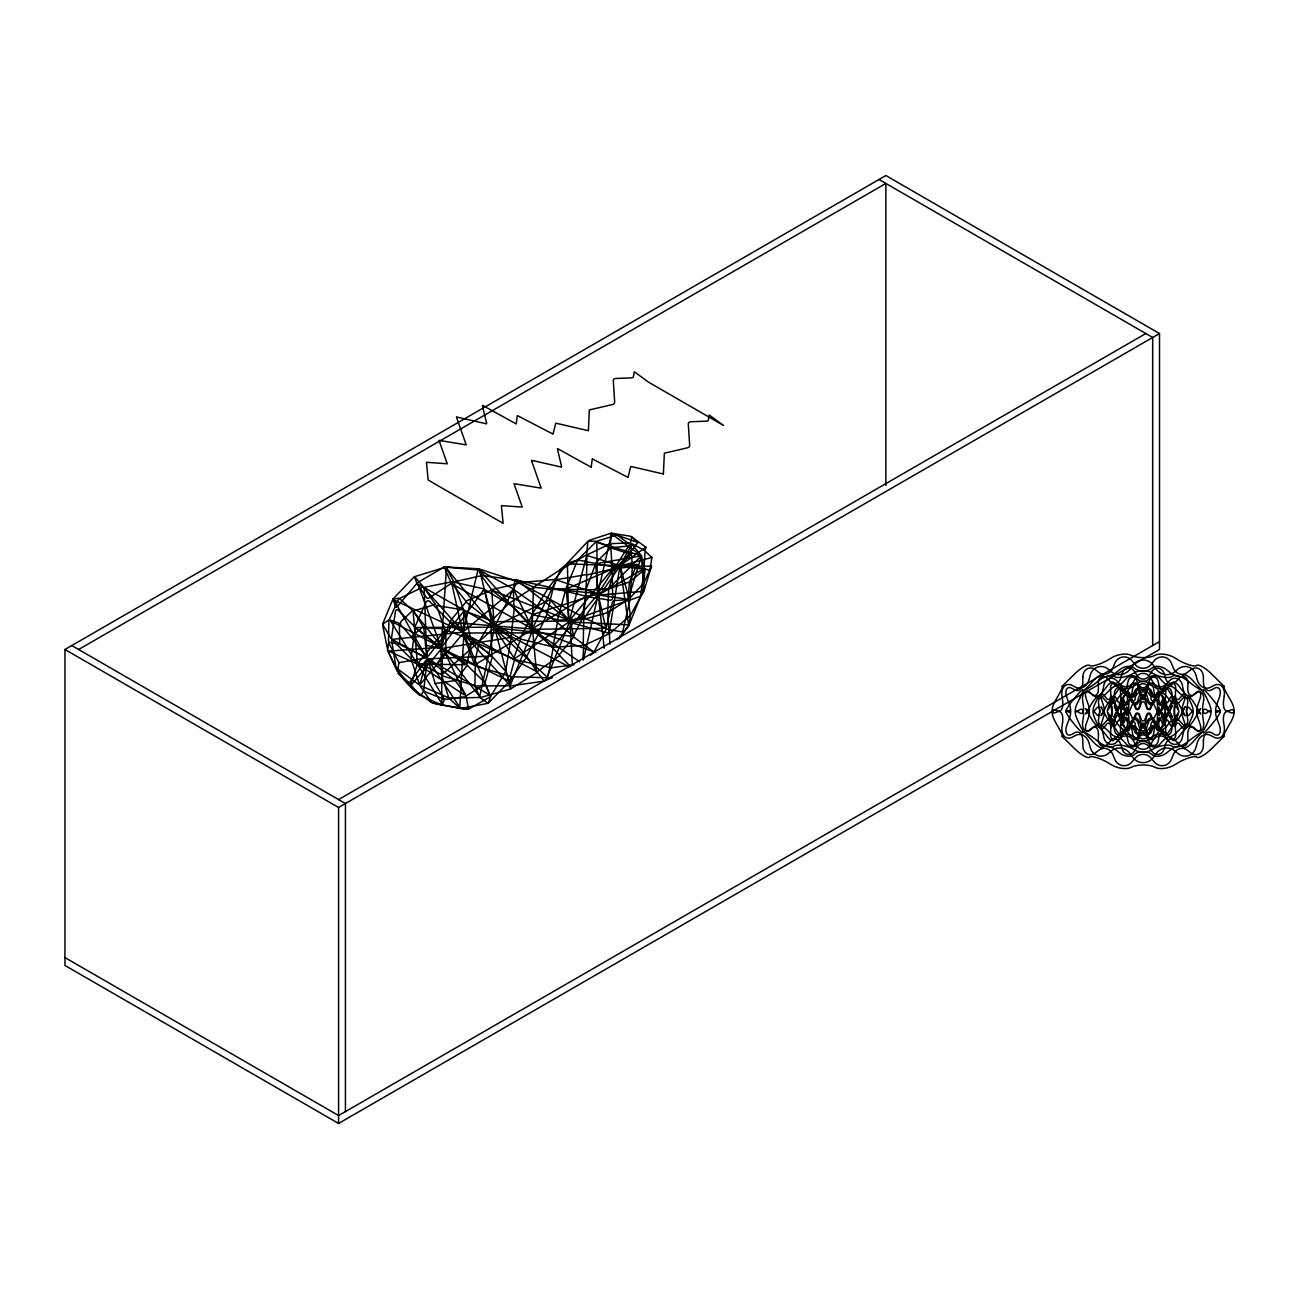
<?xml version="1.0" encoding="UTF-8"?>
<svg xmlns="http://www.w3.org/2000/svg" width="1299" height="1299" viewBox="0 0 1299 1299"><rect width="100%" height="100%" fill="white"/><g stroke="black" fill="none" stroke-linecap="round" stroke-linejoin="round"><path stroke-width="1.5" d="M532.2 614.914L532.168 628.391L530.804 628.911L450.282 622.237L462.493 632.045M586.596 574.32L586.921 554.933L608.435 544.59A2.614 1.283 -29.9 0 0 610.627 542.332L611.244 533.467M391.567 639.822L395.903 666.939M513.949 606.698L513.349 589.795L463.402 631.639L463.938 611.163M1121.735 697.644L1120.907 703.262L1125.567 694.072A2.16 0.974 -51 0 1 1127.256 692.091A2.16 0.974 -51 0 1 1128.506 692.383L1128.993 697.125A2.16 1.153 -34.8 0 0 1130.601 697.628A2.16 1.153 -34.8 0 0 1132.663 695.891L1135.212 690.142A2.16 1.429 -19.7 0 1 1139.239 689.525L1140.993 694.608A2.16 1.38 0 0 0 1145.231 694.608L1146.985 689.525A2.16 1.429 19.7 0 1 1151.011 690.142L1153.577 695.891A2.16 1.153 34.8 0 0 1155.623 697.628A2.16 1.153 34.8 0 0 1157.23 697.125L1157.718 692.383A2.16 0.974 51 0 1 1158.968 692.091A2.16 0.974 51 0 1 1160.673 694.072L1165.333 703.262L1164.489 697.644M1164.489 725.086L1165.333 719.386L1160.673 728.577A2.16 0.974 -51 0 1 1158.968 730.558A2.16 0.974 -51 0 1 1157.718 730.265L1157.23 725.524A2.16 1.153 -34.8 0 0 1155.623 725.021A2.16 1.153 -34.8 0 0 1153.577 726.758L1151.011 732.506A2.16 1.429 -19.7 0 1 1146.985 733.123L1145.231 728.041A2.16 1.38 0 0 0 1140.993 728.041L1139.239 733.123A2.16 1.429 19.7 0 1 1135.212 732.506L1132.663 726.758A2.16 1.153 34.8 0 0 1130.601 725.021A2.16 1.153 34.8 0 0 1128.993 725.524L1128.506 730.265A2.16 0.974 51 0 1 1127.256 730.558A2.16 0.974 51 0 1 1125.567 728.577L1120.858 719.402L1121.735 725.053M389.245 619.672L398.874 598.466M588.415 430.521L589.324 409.948L612.511 404.525A2.614 2.192 -18 0 0 614.671 402.008L613.307 380.672A2.614 2.192 7.5 0 1 615.677 378.447L631.005 377.895A2.614 0.909 0.2 0 0 633.311 377.035L634.334 371.741L648.542 382.166L723.527 425.455L709.222 415.014L708.296 420.324A2.614 0.909 0.2 0 1 705.99 421.185L690.662 421.753A2.614 2.192 7.5 0 0 688.291 423.977L689.655 445.297A2.614 2.192 -18 0 1 687.512 447.814L664.357 453.189L663.399 473.81M414.949 626.751L425.975 602.298A2.614 2.176 -62.7 0 1 429.596 601.356L449.698 621.62L466.032 601.924L490.502 621.572L507.503 604.847A2.614 2.257 -18.2 0 1 510.637 604.295L532.2 614.167L546.928 590.217A2.614 2.013 -54 0 1 549.217 588.788L565.828 588.772L576.853 561.98A2.614 2.322 -57.7 0 1 579.663 560.324L595.218 563.409L609.686 548.892A2.614 2.484 10.9 0 1 612.3 548.34L630.973 554.316L616.846 566.461A2.614 2.484 10.6 0 1 614.573 567.046L595.689 563.717L641.316 555.875L609.475 587.879L597.621 594.78L552.854 646.837L520.558 639.092L513.608 658.966L478.811 643.979L474.135 665.25L441.157 649.273L441.644 674.701L441.579 648.915M582.813 659.324L583.819 645.522L609.069 633.798L607.818 614.248A2.614 1.77 -44 0 1 609.475 611.504L628.034 599.716L629.382 583.397A2.614 1.802 -54.4 0 1 630.681 581.026L645.035 569.222L622.465 566.526A3.134 2.695 -84.3 0 0 619.461 569.189L609.166 633.246L569.368 622.205L547.204 677.136L495.487 629.106L493.945 630.356L479.704 696.573L442.699 649.484L441.757 650.669L441.806 703.652L417.482 664.292M435.392 604.441L413.504 610.936L423.068 626.638M510.117 685.499L510.669 676.941M484.462 589.778L491.168 620.613L464.49 611.017L470.79 639.417L445.784 630.031L445.817 649.711L425.536 645.116L423.799 627.433L444.68 628.862L436.415 605.464L463.613 609.962L453.952 582.407M1185.11 706.9L1182.658 710.488A4.352 0.844 -73.9 0 1 1181.814 710.147A4.352 0.844 -73.9 0 1 1182.658 705.958L1184.753 699.398A4.352 1.9 -76.3 0 0 1184.883 694.786A4.352 1.9 -76.3 0 0 1182.626 694.819L1179.33 698.781A4.352 2.517 -90 0 1 1176.634 698.959A4.352 2.517 -90 0 1 1175.384 694.835L1175.709 687.918A4.352 3.345 88.1 0 0 1173.695 683.599A4.352 3.345 88.1 0 0 1169.912 684.557L1166.291 689.59A4.352 3.735 67.1 0 1 1159.471 687.317L1157.945 680.579A4.352 4.173 56.3 0 0 1150.021 679.345L1147.049 685.401A4.352 4.189 0 0 1 1139.174 685.401L1136.203 679.345A4.352 4.173 -56.3 0 0 1128.279 680.579L1126.753 687.317A4.352 3.735 -67.1 0 1 1119.933 689.59L1116.312 684.557A4.352 3.345 -88.1 0 0 1112.545 683.599A4.352 3.345 -88.1 0 0 1110.515 687.918L1110.84 694.835A4.352 2.517 90 0 1 1109.59 698.959A4.352 2.517 90 0 1 1106.91 698.781L1103.598 694.819A4.352 1.9 76.3 0 0 1101.357 694.786A4.352 1.9 76.3 0 0 1101.487 699.398L1103.582 705.958A4.352 0.844 73.9 0 1 1104.41 710.147A4.352 0.844 73.9 0 1 1103.582 710.488L1101.032 706.9L1106.91 717.665A4.352 0.844 56.3 0 0 1109.59 721.318A4.352 0.844 56.3 0 0 1110.84 721.611L1110.515 718.867A4.352 1.202 41.7 0 1 1112.545 718.899A4.352 1.202 41.7 0 1 1116.312 722.212L1119.933 726.855A4.352 2.062 32.4 0 0 1123.765 729.486A4.352 2.062 32.4 0 0 1126.753 729.129L1128.279 726.19A4.352 2.03 15.3 0 1 1131.916 725.362A4.352 2.03 15.3 0 1 1136.203 727.424L1139.174 731.045A4.352 2.517 0 0 0 1143.12 732.49A4.352 2.517 0 0 0 1147.049 731.045L1150.021 727.424A4.352 2.03 -15.3 0 1 1154.308 725.362A4.352 2.03 -15.3 0 1 1157.945 726.19L1159.471 729.129A4.352 2.062 -32.4 0 0 1162.475 729.486A4.352 2.062 -32.4 0 0 1166.291 726.855L1169.912 722.212A4.352 1.202 -41.7 0 1 1173.695 718.899A4.352 1.202 -41.7 0 1 1175.709 718.867L1175.384 721.611A4.352 0.844 -56.3 0 0 1176.634 721.318A4.352 0.844 -56.3 0 0 1179.33 717.665L1185.175 706.835M399.589 598.466L423.198 586.872M645.035 569.222L643.768 582.098A2.614 1.413 -56.7 0 1 642.615 584.436L628.31 599.7L630.129 613.972A2.614 1.331 -50.4 0 1 628.765 616.765L609.393 633.847L609.945 644.158M441.628 704.967L420.86 695.55L423.604 691.165L427.046 660.866L428.475 660.46L459.814 707.208L463.857 634.204L509.549 684.979L510.767 684.167L532.574 630.307L534.863 630.194L595.689 652.504M516.255 423.734L517.229 415.777M513.657 588.82L514.648 580.88M591.24 467.023L592.214 459.067M644.028 568.556L644.97 552.887A2.614 0.828 78.2 0 1 645.782 551.799L651.871 557.466L649.955 570.245L644.369 568.897M628.895 625.339L630.583 615.077L643.395 592.019L643.833 583.105L651.513 566.169L623.309 566.153A3.134 2.712 19.3 0 0 620.516 569.076L628.57 624.851L570.147 621.929L572.339 664.926M1122.498 718.493L1124.447 712.225L1122.921 724.826A3.442 2.971 67.9 0 0 1128.425 726.774L1131.478 720.88A3.442 3.134 37.2 0 1 1137.664 721.822L1139.824 728.544A3.442 3.329 0 0 0 1146.4 728.544L1148.576 721.822A3.442 3.134 -37.2 0 1 1154.746 720.88L1157.815 726.774A3.442 2.971 -67.9 0 0 1163.514 724.874L1164.196 717.73A3.442 2.436 -74.8 0 1 1166.064 714.482A3.442 2.436 -74.8 0 1 1168.71 715.116L1171.86 720.052A3.442 1.997 89.5 0 0 1174.215 720.507A3.442 1.997 89.5 0 0 1175.14 716.772L1174.166 709.66A3.442 1.218 86 0 1 1174.458 706.088A3.442 1.218 86 0 1 1175.822 706.088L1178.859 710.78L1174.377 696.199L1175.075 700.34L1168.71 690.776A3.442 1.413 48.5 0 0 1166.064 687.983A3.442 1.413 48.5 0 0 1164.196 688.161L1163.514 691.685A3.442 1.608 32.1 0 1 1161.079 692.188A3.442 1.608 32.1 0 1 1157.815 689.785L1154.746 685.011A3.442 2.111 18.5 0 0 1151.515 683.144A3.442 2.111 18.5 0 0 1148.576 684.053L1146.4 688.032A3.442 1.965 0 0 1 1143.12 689.412A3.442 1.965 0 0 1 1139.824 688.032L1137.664 684.053A3.442 2.111 -18.5 0 0 1134.709 683.144A3.442 2.111 -18.5 0 0 1131.478 685.011L1128.425 689.785A3.442 1.608 -32.1 0 1 1125.161 692.188A3.442 1.608 -32.1 0 1 1122.726 691.685L1122.027 688.161A3.442 1.413 -48.5 0 0 1120.16 687.983A3.442 1.413 -48.5 0 0 1117.513 690.776L1111.148 700.34L1111.912 696.085L1107.365 710.78L1110.401 706.088A3.442 1.218 -86 0 1 1111.765 706.088A3.442 1.218 -86 0 1 1112.058 709.66L1111.083 716.772A3.442 1.997 -89.5 0 0 1112.009 720.507A3.442 1.997 -89.5 0 0 1114.363 720.052L1117.513 715.116A3.442 2.436 74.8 0 1 1120.16 714.482A3.442 2.436 74.8 0 1 1122.027 717.73L1122.726 724.874L1125.957 718.168A1.737 0.893 82.1 0 1 1127.045 717.86A1.737 0.893 82.1 0 1 1127.662 719.857L1127.207 728.041A1.737 1.234 74.8 0 0 1129.627 729.437L1135.212 714.872A2.16 1.916 33.4 0 1 1139.239 715.505L1140.993 722.991A2.16 2.03 0 0 0 1145.231 722.991L1146.985 715.505A2.16 1.916 -33.4 0 1 1151.011 714.872L1153.577 721.692A2.16 1.802 -60.8 0 0 1157.23 720.474L1157.701 712.485L1153.999 704.643A1.737 1.007 36.8 0 0 1151.06 703.668L1150.151 708.913A1.737 1.072 18.5 0 1 1146.838 708.41L1144.809 702.71A1.737 1.185 0 0 0 1141.415 702.71L1139.385 708.41A1.737 1.072 -18.5 0 1 1136.073 708.913L1135.164 703.668A1.737 1.007 -36.8 0 0 1132.241 704.643C1122.515 729.21 1131.64 688.746 1122.563 718.444M423.896 587.392L453.383 581.497M382.62 624.949L387.784 650.523L388.515 642.518L398.955 662.685L397.397 671.583L388.109 651.416L395.675 666.988M441.92 646.837L444.956 630.34M440.605 647.259L388.986 651.14M583.365 660.152L598.027 595.121L640.001 591.646A3.913 3.248 -3.4 0 0 643.638 588.171L641.527 555.988L644.044 568.394M547.204 612.771L550.565 599.716L582.277 616.587L585.979 596.55L609.832 600.122A2.614 2.354 27.2 0 0 612.641 597.93L612.235 571.089A2.614 2.371 22.1 0 1 614.313 568.832L630.194 566.835A2.614 2.225 14.5 0 0 632.223 564.627L630.827 545.499A2.614 1.608 59.3 0 1 632.824 544.151L645.067 550.76L645.944 547.252L631.655 536.828L630.729 542.121A2.614 0.909 0.2 0 1 628.407 542.998L613.079 543.55A2.614 2.192 7.5 0 0 610.709 545.775L612.089 567.111A2.614 2.192 -18 0 1 609.929 569.611L586.823 574.954L585.411 596.095L553.423 588.301M426.884 659.421L419.886 684.459M382.685 623.861L392.834 599.407M553.082 433.752L555.68 423.458M550.484 598.855L553.098 588.544M628.067 477.042L630.664 466.747M547.334 677.558L549.704 668.206M441.628 674.733L411.491 659.194M641.462 556.021L628.099 599.31L598.287 595.007L644.028 568.702L634.058 566.867A2.614 1.77 80.5 0 0 632.256 568.946L629.901 599.537L614.346 600.576A2.614 2.241 71 0 0 612.365 602.411L605.886 628.489L598.287 595.153L604.214 648.217M588.366 430.7L556.004 423.214M663.351 473.989L631.054 466.487M410.419 685.791L417.336 664.195M651.513 566.169L643.914 591.029L640.521 596.485L629.025 625.16M553.342 587.749L556.151 579.809M1168.093 710.488L1164.618 697.595M491.314 656.06L428.085 658.804M488.148 703.181L490.567 696.719M556.378 579.175L560.502 569.839L586.628 554.803L587.798 542.316A2.614 1.25 -30.2 0 1 590.201 540.011L611.163 533.142M505.749 670.804L511.059 638.15M391.47 638.329L395.464 611.472A2.614 1.559 -84 0 1 397.884 609.913L414.641 626.638M491.607 621.734L568.215 621.019L569.043 620.029L566.218 589.032L618.633 566.283L630.973 554.316M442.261 704.87L444.128 700.323A2.614 0.828 25.3 0 0 441.628 698.277L423.604 691.165M569.839 621.36L583.771 618.811L618.324 568.264A3.134 1.494 -47.4 0 1 621.409 565.974L636.9 564.529L629.983 580.832A2.614 2.403 -58.6 0 1 628.31 582.39L610.676 588.106A2.614 2.208 -43.9 0 0 608.646 590.688L607.77 610.757A2.614 2.338 -28.4 0 1 605.789 613.177L583.706 619.379L583.235 645.457L553.309 647.259L549.558 667.475L514.583 659.486L510.085 676.227L475.223 665.916L474.931 685.271M392.347 639.335L462.476 632.175M1189.121 723.575L1191.686 717.795A5.375 1.348 -68.5 0 0 1193.115 712.518A5.375 1.348 -68.5 0 0 1191.686 712.079L1189.121 714.986A5.375 2.078 -82.2 0 1 1187.026 714.661A5.375 2.078 -82.2 0 1 1186.685 709.709L1187.659 703.392A5.375 3.329 -83.1 0 0 1186.409 698.083A5.375 3.329 -83.1 0 0 1182.691 698.44L1179.248 702.272A5.375 3.946 79.8 0 1 1175.254 702.889A5.375 3.946 79.8 0 1 1172.559 698.407L1171.698 692.091A5.375 4.774 77.9 0 0 1163.108 689.217L1159.682 694.121A5.375 5.017 43.1 0 1 1150.557 692.708L1148.072 686.895A5.375 5.31 0 0 0 1138.151 686.895L1135.683 692.708A5.375 5.017 -43.1 0 1 1126.542 694.121L1123.132 689.217A5.375 4.774 -77.9 0 0 1114.542 692.091L1113.665 698.407A5.375 3.946 -79.8 0 1 1110.97 702.889A5.375 3.946 -79.8 0 1 1106.992 702.272L1103.533 698.44A5.375 3.329 83.1 0 0 1099.815 698.083A5.375 3.329 83.1 0 0 1098.564 703.392L1099.555 709.709A5.375 2.078 82.2 0 1 1099.214 714.661A5.375 2.078 82.2 0 1 1097.103 714.986L1094.537 712.079A5.375 1.348 68.5 0 0 1093.109 712.518A5.375 1.348 68.5 0 0 1094.537 717.795C1101.763 733.626 1095.918 721.643 1106.992 736.273A5.375 1.932 45.7 0 0 1110.97 740.008A5.375 1.932 45.7 0 0 1113.665 740.138L1114.542 737.783A5.375 2.078 29.2 0 1 1118.114 737.507A5.375 2.078 29.2 0 1 1123.132 740.657L1126.542 744.424A5.375 3.004 17.1 0 0 1131.348 746.795A5.375 3.004 17.1 0 0 1135.683 745.837L1138.151 742.979A5.375 2.614 0 0 1 1143.12 741.372A5.375 2.614 0 0 1 1148.072 742.979L1150.557 745.837A5.375 3.004 -17.1 0 0 1154.876 746.795A5.375 3.004 -17.1 0 0 1159.682 744.424L1163.108 740.657A5.375 2.078 -29.2 0 1 1168.11 737.507A5.375 2.078 -29.2 0 1 1171.698 737.783L1172.559 740.138A5.375 1.932 -45.7 0 0 1175.254 740.008A5.375 1.932 -45.7 0 0 1179.248 736.273C1187.789 724.03 1185.857 730.785 1188.958 723.933M1172.348 705.438L1169.944 710.634L1172.234 699.82A2.695 1.055 -81.7 0 0 1172.218 696.702A2.695 1.055 -81.7 0 0 1170.886 696.913L1167.882 702.142A2.695 1.461 85.7 0 1 1166.193 702.45A2.695 1.461 85.7 0 1 1165.333 699.593L1165.788 691.815A2.695 1.981 80.5 0 0 1162.102 689.688L1158.887 695.874A2.695 2.241 61.1 0 1 1154.47 694.397L1153.252 686.733A2.695 2.517 44.1 0 0 1148.219 685.953L1145.669 693.033A2.695 2.533 0 0 1 1140.571 693.033L1138.005 685.953A2.695 2.517 -44.1 0 0 1132.972 686.733L1131.754 694.397A2.695 2.241 -61.1 0 1 1127.337 695.874L1124.138 689.688A2.695 1.981 -80.5 0 0 1120.452 691.815L1120.891 699.593A2.695 1.461 -85.7 0 1 1120.03 702.45A2.695 1.461 -85.7 0 1 1118.342 702.142L1115.338 696.913A2.695 1.055 81.7 0 0 1114.006 696.702A2.695 1.055 81.7 0 0 1113.99 699.82L1116.393 710.602L1114.25 706.234M1115.11 714.547L1120.728 704.399L1120.452 708.913A2.695 0.942 -45.4 0 0 1121.816 709.14A2.695 0.942 -45.4 0 0 1124.138 706.786L1127.337 701.119A2.695 1.429 -34.7 0 1 1129.789 699.187A2.695 1.429 -34.7 0 1 1131.754 699.641L1132.972 703.847A2.695 1.478 -17 0 0 1135.31 704.643A2.695 1.478 -17 0 0 1138.005 703.068L1140.571 698.277A2.695 1.705 0 0 1 1143.12 697.125A2.695 1.705 0 0 1 1145.669 698.277L1148.219 703.068A2.695 1.478 17 0 0 1150.914 704.643A2.695 1.478 17 0 0 1153.252 703.847L1154.47 699.641A2.695 1.429 34.7 0 1 1156.435 699.187A2.695 1.429 34.7 0 1 1158.887 701.119L1162.102 706.786A2.695 0.942 45.4 0 0 1164.424 709.14A2.695 0.942 45.4 0 0 1165.788 708.913L1165.138 704.237L1165.463 714.84A2.16 1.185 -85.5 0 1 1164.781 717.357A2.16 1.185 -85.5 0 1 1163.336 716.951L1160.673 710.943A2.16 1.478 -71 0 0 1157.718 712.648L1159.017 712.68L1158.773 706.883L1163.693 718.509M1114.623 715.603L1113.844 717.292L1116.312 711.998L1113.99 722.829A2.695 1.055 -81.7 0 0 1114.006 725.946A2.695 1.055 -81.7 0 0 1115.338 725.735L1118.342 720.507A2.695 1.461 85.7 0 1 1120.03 720.198A2.695 1.461 85.7 0 1 1120.891 723.056L1120.452 730.834A2.695 1.981 80.5 0 0 1124.138 732.961L1127.337 726.774A2.695 2.241 61.1 0 1 1131.754 728.252L1132.972 735.916A2.695 2.517 44.1 0 0 1138.005 736.695L1140.571 729.616A2.695 2.533 0 0 1 1145.669 729.616L1148.219 736.695A2.695 2.517 -44.1 0 0 1153.252 735.916L1154.47 728.252A2.695 2.241 -61.1 0 1 1158.887 726.774L1162.102 732.961A2.695 1.981 -80.5 0 0 1165.788 730.834L1165.333 723.056A2.695 1.461 -85.7 0 1 1166.193 720.198A2.695 1.461 -85.7 0 1 1167.882 720.507L1170.886 725.735A2.695 1.055 81.7 0 0 1172.218 725.946A2.695 1.055 81.7 0 0 1172.234 722.829L1169.863 712.014L1172.445 717.421M628.83 625.517L619.087 638.783M1172.218 705.714L1165.43 718.25L1167.98 712.128M1080.135 697.66C1083.431 688.454 1084.876 691.295 1093.271 680.708A8.411 2.614 -43.3 0 1 1102.932 675.123L1103.923 676.406A8.411 2.582 -26.7 0 0 1109.184 676.211A8.411 2.582 -26.7 0 0 1116.685 672.151L1120.03 669.423A8.411 4.254 -16.1 0 1 1133.248 667.377L1135.748 669.212A8.411 3.361 0 0 0 1143.12 670.95A8.411 3.361 0 0 0 1150.476 669.212L1152.992 667.377A8.411 4.254 16.1 0 1 1166.193 669.423L1169.538 672.151A8.411 2.582 26.7 0 0 1177.056 676.211A8.411 2.582 26.7 0 0 1182.301 676.406L1183.292 675.123A8.411 2.614 43.3 0 1 1192.969 680.708C1203.442 692.513 1202.825 689.055 1208.736 702.84A8.411 2.517 63.7 0 1 1210.993 710.147A8.411 2.517 63.7 0 1 1208.736 711.349L1206.381 709.611A8.411 3.507 78.8 0 0 1202.842 717.227L1203.621 722.358A8.411 5.456 76.7 0 1 1201.9 729.729A8.411 5.456 76.7 0 1 1196.265 729.713L1192.969 727.099A8.411 6.349 -84.6 0 0 1183.292 732.685L1182.301 737.783A8.411 7.599 -89.3 0 1 1169.538 742.038L1166.193 738.384A8.411 7.989 -50.1 0 0 1152.992 740.43L1150.476 744.976A8.411 8.379 0 0 1 1135.748 744.976L1133.248 740.43A8.411 7.989 50.1 0 0 1120.03 738.384L1116.685 742.038A8.411 7.599 89.3 0 1 1103.923 737.783L1102.932 732.685A8.411 6.349 84.6 0 0 1093.271 727.099L1089.975 729.713A8.411 5.456 -76.7 0 1 1084.34 729.729A8.411 5.456 -76.7 0 1 1082.603 722.358L1083.398 717.227A8.411 3.507 -78.8 0 0 1079.859 709.611L1077.488 711.349A8.411 2.517 -63.7 0 1 1075.247 710.147A8.411 2.517 -63.7 0 1 1077.488 702.84L1079.859 698.212M1121.67 697.531C1111.1 732.604 1125.178 684.849 1120.777 714.84A2.16 1.185 85.5 0 0 1121.443 717.357A2.16 1.185 85.5 0 0 1122.888 716.951L1125.567 710.943A2.16 1.478 71 0 1 1128.506 712.648L1128.993 720.474A2.16 1.802 60.8 0 0 1132.663 721.692M644.255 568.946L640.797 594.585A2.614 1.315 -86.5 0 1 639.676 596.598L629.918 600.106L623.163 629.788A2.614 1.802 -80.1 0 1 621.052 631.752L606.357 629.008L593.935 652.049L573.687 636.997L559.219 654.858L538.744 633.392L526.793 656.141M586.515 574.58L556.216 579.711M511.027 637.03L514.29 607.997L538.289 632.434L547.269 613.972L573.379 636.169L583.007 617.285L605.919 628.31L532.882 629.317L538.419 632.808M631.346 545.612L612.04 547.723A2.614 1.526 3.7 0 1 609.799 547.366L596.241 541.618L578.948 558.635A2.614 0.942 -42.3 0 1 576.561 560.275L567.225 563.246L587.944 541.261L596.663 541.277L615.612 535.432A2.614 1.819 2 0 1 618.421 535.935L631.346 545.612L620.565 564.188A3.134 2.371 -2.9 0 1 617.415 565.617L567.403 563.863L568.491 620.11L569.888 618.909L586.775 555.436L618.194 565.13A3.134 2.582 -73.6 0 0 620.987 564.139L637.825 542.56L630.827 536.308L611.618 533.175L637.825 542.56M628.7 625.745L617.009 639.741M492.224 657.002L485.063 682.771L467.267 665.38L456.777 678.922A2.614 2.403 29.4 0 1 453.302 679.036L435.879 665.332L446.369 650.393L466.974 664.227L471.813 640.797L491.899 655.8L490.86 621.977M393.256 598.758L414.251 576.805M456.582 417.028L486.427 423.799M531.583 460.317L561.412 467.088M454.001 582.131L483.829 588.902M532.184 614.719L557.547 619.688L565.763 589.373L585.995 589.519L595.673 563.669L597.865 593.221L611.472 533.889L641.397 555.761L596.826 542.024L597.426 593.903L532.233 614.687L520.071 638.54L491.038 622.156L494.01 627.238L415.826 627.482M483.033 590.753L442.066 646.886M431.154 702.304L410.63 687.139L419.496 695.274L409.299 682.901L426.786 659.307M483.082 590.704L484.43 590.006L494.627 626.475L549.948 599.732L569.465 620.5L612.365 569.222L620.224 565.52L645.944 547.252M505.555 671.778L490.86 696.004M417.499 663.821L444.859 630.275M474.768 685.596L442.098 675.756M1164.57 725.118L1168.11 712.193M410.906 658.171L415.371 627.677L440.588 647.129M544.395 681.066L547.058 678.208M509.533 681.114L526.761 656.985M547.204 677.753L510.88 676.698M414.803 576.594L445.671 567.127M488.392 702.986L509.078 681.829M549.85 667.978L573.947 664.796M412.595 610.627L401.423 621.052A2.614 1.64 -64.6 0 0 400.774 624.835L411.231 636.851L423.117 626.784M590.412 655.199L593.529 652.845M410.614 685.856L441.465 648.802M463.824 611.131L427.257 657.359M597.719 594.195L627.79 547.399A3.913 1.559 -52.2 0 1 632.045 544.606L641.479 555.81M382.669 624.088L388.921 619.98L388.466 640.196A2.614 1.007 -89.5 0 0 389.359 642.242L399.719 644.466L424.789 657.083L426.786 656.58L424.123 588.057L462.412 631.07L451.825 583.787L530.804 627.969L532.217 626.979L533.451 588.268L534.798 587.375M509.955 685.71L476.1 686.002M510.588 637.452L442.943 648.266L465.432 664.747L417.596 664.033L464.328 694.916L465.091 694.267L443.138 649.175L508.64 680.79L495.26 629.901L496.364 628.862L568.978 666.728M593.643 652.764L594.487 652.536M480.354 697.547L510.393 689.055M64.95 649.5L885.869 175.544L1159.504 333.534L1159.504 649.5L338.584 1123.456L64.95 965.466L64.95 649.5L338.584 807.475L1159.504 333.534M78.638 649.5L885.869 183.451L885.869 485.436M338.584 799.583L1145.832 333.534M1159.504 641.609L338.584 1115.549L64.95 957.574M420.015 684.541L462.899 633.555L474.752 664.991L531.713 629.869L553.082 646.658L557.758 620.208L583.3 619.071L586.141 590.038L606.925 588.82A2.614 2.598 -40.7 0 0 609.296 587.034L615.353 568.913A2.614 2.484 -63.9 0 1 617.496 567.095L636.9 564.529M556.167 579.37L522.847 582.342M586.011 596.322L533.077 628.261L531.843 627.774L533.288 626.849L556.281 579.922L597.28 593.529L533.678 587.278L510.816 602.2A2.614 2.03 -14.8 0 1 507.357 602.265L491.639 590.136L465.903 601.145M552.27 677.64L544.249 680.936M487.515 703.425L460.609 708.442M446.336 567.225L479.51 570.099L531.876 627.774L513.771 589.86M490.389 696.735L468.76 709.027M546.976 613.063L513.982 589.567M479.575 697.498L449.373 698.034M569.79 621.377L514.566 658.723L495.081 628.797L493.441 628.684L441.855 674.863M490.795 622.156L478.048 643.184L449.844 622.578L440.312 648.315L415.924 627.807M416.995 582.926L444.014 567.176M573.33 636.364L495.325 627.79L510.637 637.322M510.263 685.969L544.184 681.147M510.816 688.779L537.315 672.362M553.082 587.911L516.856 580.198L481.458 575.408M651.871 557.466L623.13 565.146A3.134 1.884 -14.2 0 0 620.63 567.809L629.463 599.829L570.342 621.214L573.655 636.104M547.269 678.127L552.059 677.396M484.657 589.6L513.576 607.023M416.833 583.511L398.208 605.448A2.614 0.812 -51.9 0 1 395.692 607.153L393.094 599.261M586.125 596.29L597.589 594.26M398.955 662.685L426.056 657.895L392.412 639.514M579.614 661.727L533.516 630.259L532.736 631.233L536.373 671.388L464.863 633.847L464.328 634.821L489.902 695.095L429.904 660.038L428.085 660.038L435.116 683.566L453.189 680.838A2.614 1.786 20 0 1 456.387 682.137L466.26 695.923L485.128 683.94M552.789 433.963L517.587 415.712M627.742 477.253L592.539 459.002M550.175 599.05L515.037 580.815M393.191 598.953L398.874 598.238M514.777 580.539L517.099 580.247M538.273 632.857L464.344 632.986L491.347 655.816M478.876 569.806L477.788 570.683L463.646 629.934L462.022 631.33L394.019 600.008L426.104 656.856L411.231 636.851M448.317 697.677L420.356 685.58M459.521 708.328L432.34 702.905M482.692 405.402L515.882 423.766M557.677 448.691L590.866 467.055M480.094 570.505L513.3 588.869M444.388 566.851L478.129 568.783M460.398 708.523L468.225 709.416M444.096 566.819L445.882 567.062M468.062 709.368L442.504 705.13M517.846 580.377L522.49 582.293M432.145 702.905L441.757 705.081M419.106 684.735L396.78 668.271M410.533 658.268L391.957 639.546M537.137 671.745L559.625 655.638M478.568 568.8L514.453 580.474M451.208 582.488L481.328 575.717M389.375 619.915L398.582 622.952A2.614 1.055 -88 0 1 399.41 625.257L399.719 644.466M491.623 589.681L522.425 582.504L533.71 587.034L558.927 570.602L567.354 563.311L549.055 587.067A2.614 1.575 -47.2 0 1 546.376 588.609M389.034 651.319L417.239 664L390.577 620.89L438.818 646.236L440.621 645.976L417.921 584.095L492.759 626.297L494.14 625.55L491.834 591.337L492.727 590.542L568.589 620.078L517.57 580.864L495.422 625.095L493.636 625.972L446.418 568.296L441.254 645.993L414.137 612.332L413.212 612.511L417.352 663.74M466.081 696.621L446.645 699.219A2.614 1.689 20.3 0 1 443.43 697.677L435.116 683.566M398.176 672.996L409.299 682.901M491.996 621.62L510.507 637.111M879.033 179.489L1152.668 337.48L1152.668 645.554M71.786 645.554L345.437 803.529L345.437 1111.603M480.208 697.709L487.807 703.23M451.549 583.235L430.066 597.313A2.614 1.526 -27.7 0 1 426.478 597.686L417.141 583.624M428.053 658.966L435.879 665.332M1167.947 710.504L1165.463 704.415L1172.445 717.421M399.67 598.66L412.481 610.368M449.113 698.294L459.749 708.182M478.308 568.751L479.64 570.082M559.723 655.703L570.748 666.777M492.597 657.002L505.327 670.966M1121.67 725.118C1111.294 690.37 1125.015 737.67 1120.777 707.809A2.16 1.185 -85.5 0 1 1121.443 705.292A2.16 1.185 -85.5 0 1 1122.888 705.698L1125.567 711.706A2.16 1.478 -71 0 0 1128.506 710.001L1128.993 702.174A2.16 1.802 -60.8 0 1 1132.663 700.957L1135.212 707.776A2.16 1.916 -33.4 0 0 1139.239 707.143L1140.993 699.658A2.16 2.03 0 0 1 1145.231 699.658L1146.985 707.143A2.16 1.916 33.4 0 0 1151.011 707.776L1153.577 700.957A2.16 1.802 60.8 0 1 1157.23 702.174L1157.718 710.001A2.16 1.478 71 0 0 1160.673 711.706L1163.336 705.698A2.16 1.185 85.5 0 1 1164.781 705.292A2.16 1.185 85.5 0 1 1165.463 707.809L1165.138 718.412L1165.788 713.736A2.695 0.942 -45.4 0 0 1164.424 713.508A2.695 0.942 -45.4 0 0 1162.102 715.863L1158.887 721.53A2.695 1.429 -34.7 0 1 1156.435 723.462A2.695 1.429 -34.7 0 1 1154.47 723.007L1153.252 718.802A2.695 1.478 -17 0 0 1150.914 718.006A2.695 1.478 -17 0 0 1148.219 719.581L1145.669 724.371A2.695 1.705 0 0 1 1143.12 725.524A2.695 1.705 0 0 1 1140.571 724.371L1138.005 719.581A2.695 1.478 17 0 0 1135.31 718.006A2.695 1.478 17 0 0 1132.972 718.802L1131.754 723.007A2.695 1.429 34.7 0 1 1129.789 723.462A2.695 1.429 34.7 0 1 1127.337 721.53L1124.138 715.863A2.695 0.942 45.4 0 0 1121.816 713.508A2.695 0.942 45.4 0 0 1120.452 713.736L1120.68 718.266L1115.191 708.28M414.722 576.837L423.23 586.645M511.481 638.118L526.371 656.06M451.597 583.267L465.805 601.064M537.542 672.444L544.021 680.822M396.585 668.449L409.688 686.181L398.111 673.126M481.523 575.879L491.444 589.535M420.064 685.791L431.317 702.174M423.945 587.603L435.344 604.327M527.118 657.083L536.958 671.615M1122.531 704.139C1131.624 734 1122.515 693.406 1132.241 718.006A1.737 1.007 36.8 0 0 1135.164 718.98L1136.073 713.736A1.737 1.072 18.5 0 1 1139.385 714.239L1141.415 719.938A1.737 1.185 0 0 0 1144.809 719.938L1146.838 714.239A1.737 1.072 -18.5 0 1 1150.151 713.736L1151.06 718.98A1.737 1.007 -36.8 0 0 1153.999 718.006L1158.497 709.725L1158.611 715.684L1159.536 715.067L1163.66 704.204L1161.842 710.309L1163.319 697.823L1160.267 704.496A1.737 0.893 82.1 0 1 1159.179 704.789A1.737 0.893 82.1 0 1 1158.578 702.791L1159.017 694.608A1.737 1.234 74.8 0 0 1156.597 693.211L1153.999 700.145A1.737 1.413 56.5 0 1 1151.06 699.171L1150.151 691.068A1.737 1.591 37.1 0 0 1146.838 690.548L1144.809 698.212A1.737 1.591 0 0 1 1141.415 698.212L1139.385 690.548A1.737 1.591 -37.1 0 0 1136.073 691.068L1135.164 699.171A1.737 1.413 -56.5 0 1 1132.241 700.145L1129.627 693.211A1.737 1.234 -74.8 0 0 1127.207 694.608L1127.662 702.791A1.737 0.893 -82.1 0 1 1127.045 704.789A1.737 0.893 -82.1 0 1 1125.957 704.496L1122.921 697.823A3.442 2.971 -67.9 0 1 1128.425 695.874L1131.478 701.769A3.442 3.134 -37.2 0 0 1137.664 700.827L1139.824 694.104A3.442 3.329 0 0 1 1146.4 694.104L1148.576 700.827A3.442 3.134 37.2 0 0 1154.746 701.769L1157.815 695.874A3.442 2.971 67.9 0 1 1163.514 697.774L1164.196 704.919A3.442 2.436 74.8 0 0 1166.064 708.166A3.442 2.436 74.8 0 0 1168.71 707.533L1171.86 702.597A3.442 1.997 -89.5 0 1 1174.215 702.142A3.442 1.997 -89.5 0 1 1175.14 705.877L1174.166 712.989A3.442 1.218 -86 0 0 1174.458 716.561A3.442 1.218 -86 0 0 1175.822 716.561L1178.859 711.868L1174.312 726.563L1175.075 722.309L1168.71 731.873A3.442 1.413 -48.5 0 1 1166.064 734.666A3.442 1.413 -48.5 0 1 1164.196 734.487L1163.514 730.964A3.442 1.608 -32.1 0 0 1161.079 730.46A3.442 1.608 -32.1 0 0 1157.815 732.863L1154.746 737.637A3.442 2.111 -18.5 0 1 1151.515 739.504A3.442 2.111 -18.5 0 1 1148.576 738.595L1146.4 734.633A3.442 1.965 0 0 0 1143.12 733.253A3.442 1.965 0 0 0 1139.824 734.633L1137.664 738.595A3.442 2.111 18.5 0 1 1134.709 739.504A3.442 2.111 18.5 0 1 1131.478 737.637L1128.425 732.863A3.442 1.608 32.1 0 0 1125.161 730.46A3.442 1.608 32.1 0 0 1122.726 730.964L1122.027 734.487A3.442 1.413 48.5 0 1 1120.16 734.666A3.442 1.413 48.5 0 1 1117.513 731.873L1111.148 722.309L1111.863 726.45L1107.365 711.868L1110.401 716.561A3.442 1.218 86 0 0 1111.765 716.561A3.442 1.218 86 0 0 1112.058 712.989L1111.083 705.877A3.442 1.997 89.5 0 1 1112.009 702.142A3.442 1.997 89.5 0 1 1114.363 702.597L1117.513 707.533A3.442 2.436 -74.8 0 0 1120.16 708.166A3.442 2.436 -74.8 0 0 1122.027 704.919C1120.388 681.715 1127.922 725.589 1122.498 704.188M382.75 624.722L391.113 638.475M446.174 567.501L453.465 581.238M444.226 567.306L450.98 582.309M1188.325 697.271C1186.572 693.39 1186.831 697.027 1179.248 686.375A5.375 1.932 45.7 0 0 1175.254 682.657A5.375 1.932 45.7 0 0 1172.559 682.511L1171.698 684.865A5.375 2.078 29.2 0 1 1168.11 685.141A5.375 2.078 29.2 0 1 1163.108 681.991L1159.682 678.224A5.375 3.004 17.1 0 0 1154.876 675.853A5.375 3.004 17.1 0 0 1150.557 676.811L1148.072 679.669A5.375 2.614 0 0 1 1143.12 681.277A5.375 2.614 0 0 1 1138.151 679.669L1135.683 676.811A5.375 3.004 -17.1 0 0 1131.348 675.853A5.375 3.004 -17.1 0 0 1126.542 678.224L1123.132 681.991A5.375 2.078 -29.2 0 1 1118.114 685.141A5.375 2.078 -29.2 0 1 1114.542 684.865L1113.665 682.511A5.375 1.932 -45.7 0 0 1110.97 682.657A5.375 1.932 -45.7 0 0 1106.992 686.375C1095.983 701.103 1101.731 688.957 1094.537 704.854A5.375 1.348 -68.5 0 0 1093.109 710.147A5.375 1.348 -68.5 0 0 1094.537 710.585L1097.103 707.663A5.375 2.078 -82.2 0 1 1099.214 708.004A5.375 2.078 -82.2 0 1 1099.555 712.94L1098.564 719.256A5.375 3.329 -83.1 0 0 1099.815 724.566A5.375 3.329 -83.1 0 0 1103.533 724.209L1106.992 720.377A5.375 3.946 79.8 0 1 1110.97 719.76A5.375 3.946 79.8 0 1 1113.665 724.241L1114.542 730.574A5.375 4.774 77.9 0 0 1123.132 733.432L1126.542 728.528A5.375 5.017 43.1 0 1 1135.683 729.941L1138.151 735.754A5.375 5.31 0 0 0 1148.072 735.754L1150.557 729.941A5.375 5.017 -43.1 0 1 1159.682 728.528L1163.108 733.432A5.375 4.774 -77.9 0 0 1171.698 730.574L1172.559 724.241A5.375 3.946 -79.8 0 1 1175.254 719.76A5.375 3.946 -79.8 0 1 1179.248 720.377L1182.691 724.209A5.375 3.329 83.1 0 0 1186.409 724.566A5.375 3.329 83.1 0 0 1187.659 719.256L1186.685 712.94A5.375 2.078 82.2 0 1 1187.026 708.004A5.375 2.078 82.2 0 1 1189.121 707.663L1191.686 710.585A5.375 1.348 68.5 0 0 1193.115 710.147A5.375 1.348 68.5 0 0 1191.686 704.854L1188.65 698.001M478.357 568.93L481.15 575.213M475.125 686.424L479.834 697.222M485.306 684.07L490.454 696.02M414.462 576.724L416.752 582.942M505.798 671.664L509.224 681.244M456.534 417.304L466.195 444.859L438.997 440.377L447.262 463.775L426.462 462.282L428.134 480.029L503.119 523.318L501.382 505.636L522.247 507.065L513.982 483.666L541.18 488.148L531.535 460.625M419.415 684.476L411.231 659.519M441.904 676.097L448.61 697.368M557.401 448.934L561.655 466.779M482.416 405.645L486.67 423.49M479.834 570.748L484.089 588.593M1163.742 718.493C1157.506 697.027 1168.532 740.95 1160.267 718.168A1.737 0.893 -82.1 0 0 1159.179 717.86A1.737 0.893 -82.1 0 0 1158.578 719.857L1159.017 728.041A1.737 1.234 -74.8 0 1 1156.597 729.437L1153.999 722.504A1.737 1.413 -56.5 0 0 1151.06 723.478L1150.151 731.581A1.737 1.591 -37.1 0 1 1146.838 732.1L1144.809 724.436A1.737 1.591 0 0 0 1141.415 724.436L1139.385 732.1A1.737 1.591 37.1 0 1 1136.073 731.581L1135.164 723.478A1.737 1.413 56.5 0 0 1132.241 722.504M466.195 696.8L468.517 708.864M509.338 681.731L510.621 688.779M510.101 686.034L510.604 688.941M425.536 645.116L427.144 657.229M338.584 807.475L338.584 1123.456M1082.846 677.039L1082.83 681.878A10.376 6.511 81.1 0 1 1074.776 689.948L1071.691 688.21A10.376 5.326 64.9 0 0 1067.08 698.131L1068.85 702.694A10.376 2.76 67 0 1 1068.85 712.014L1067.08 711.024A10.376 1.786 52.1 0 0 1071.691 720.945L1074.776 724.761A10.376 0.99 50.5 0 0 1082.83 732.815L1082.846 732.1A10.376 1.267 35 0 1 1095.43 739.358L1099.003 742.151A10.376 3.751 28.4 0 0 1112.967 746.811L1114.769 745.805A10.376 3.02 12.6 0 1 1131.949 748.468L1135.05 750.221A10.376 4.758 0 0 0 1151.174 750.221L1154.275 748.468A10.376 3.02 -12.6 0 1 1171.454 745.805L1173.257 746.811A10.376 3.751 -28.4 0 0 1187.237 742.151L1190.793 739.358A10.376 1.267 -35 0 1 1203.377 732.1L1203.394 732.815A10.376 0.99 -50.5 0 0 1211.464 724.761L1214.533 720.945A10.376 1.786 -52.1 0 0 1219.144 711.024L1217.374 712.014A10.376 2.76 -67 0 1 1217.374 702.694L1219.144 698.131A10.376 5.326 -64.9 0 0 1214.533 688.21L1211.464 689.948A10.376 6.511 -81.1 0 1 1203.394 681.878L1203.377 677.039A10.376 8.379 -74.6 0 0 1190.793 669.781L1187.237 672.541A10.376 9.272 81.4 0 1 1173.257 667.897L1171.454 663.334A10.376 10.132 -80.1 0 0 1154.275 660.671L1151.174 664.471A10.376 10.278 0 0 1 1135.05 664.471L1131.949 660.671A10.376 10.132 80.1 0 0 1114.769 663.334L1112.967 667.897A10.376 9.272 -81.4 0 1 1099.003 672.541L1095.43 669.781A10.376 8.379 74.6 0 0 1082.846 677.039M1203.394 740.771L1203.377 745.61A10.376 8.379 74.6 0 1 1190.793 752.868L1187.237 750.108A10.376 9.272 -81.4 0 0 1173.257 754.751L1171.454 759.314A10.376 10.132 80.1 0 1 1154.275 761.977L1151.174 758.178A10.376 10.278 0 0 0 1135.05 758.178L1131.949 761.977A10.376 10.132 -80.1 0 1 1114.769 759.314L1112.967 754.751A10.376 9.272 81.4 0 0 1099.003 750.108L1095.43 752.868A10.376 8.379 -74.6 0 1 1082.846 745.61L1082.83 740.771A10.376 6.511 -81.1 0 0 1074.776 732.701L1071.691 734.438A10.376 5.326 -64.9 0 1 1067.08 724.517L1068.85 719.955A10.376 2.76 -67 0 0 1068.85 710.65L1067.08 711.625A10.376 1.786 -52.1 0 1 1071.691 701.704L1074.776 697.888A10.376 0.99 -50.5 0 1 1082.83 689.834L1082.846 690.548A10.376 1.267 -35 0 0 1095.43 683.29L1099.003 680.497A10.376 3.751 -28.4 0 1 1112.967 675.837L1114.769 676.844A10.376 3.02 -12.6 0 0 1131.949 674.181L1135.05 672.427A10.376 4.758 0 0 1 1151.174 672.427L1154.275 674.181A10.376 3.02 12.6 0 0 1171.454 676.844L1173.257 675.837A10.376 3.751 28.4 0 1 1187.237 680.497L1190.793 683.29A10.376 1.267 35 0 0 1203.377 690.548L1203.394 689.834A10.376 0.99 50.5 0 1 1211.464 697.888L1214.533 701.704A10.376 1.786 52.1 0 1 1219.144 711.625L1217.374 710.65A10.376 2.76 67 0 0 1217.374 719.955L1219.144 724.517A10.376 5.326 64.9 0 1 1214.533 734.438L1211.464 732.701A10.376 6.511 81.1 0 0 1203.394 740.771M1098.451 733.594L1098.304 739.569A6.755 5.342 -83.9 0 0 1101.227 745.594A6.755 5.342 -83.9 0 0 1106.959 744.554L1110.71 740.674A6.755 5.943 73.4 0 1 1120.631 743.986L1122.385 749.702A6.755 6.576 74 0 0 1134.206 751.536L1137.388 746.568A6.755 6.609 0 0 1 1148.836 746.568L1152.018 751.536A6.755 6.576 -74 0 0 1163.839 749.702L1165.593 743.986A6.755 5.943 -73.4 0 1 1175.514 740.674L1179.281 744.554A6.755 5.342 83.9 0 0 1184.997 745.594A6.755 5.342 83.9 0 0 1187.919 739.569L1187.773 733.594A6.755 4.076 85.9 0 1 1193.505 727.862L1196.834 730.655A6.755 3.215 70.9 0 0 1200.325 730.265A6.755 3.215 70.9 0 0 1200 723.835L1198.003 718.185A6.755 1.543 70.7 0 1 1198.003 711.576L1200.714 713.963L1193.505 701.915A6.755 0.99 53.5 0 0 1187.773 696.183L1187.919 697.807A6.755 1.364 38.4 0 1 1184.997 697.238A6.755 1.364 38.4 0 1 1179.281 692.822L1175.514 689.103A6.755 2.858 30.4 0 0 1165.593 685.791L1163.839 687.674A6.755 2.598 14 0 1 1158.448 688.389A6.755 2.598 14 0 1 1152.018 685.856L1148.836 683.193A6.755 3.524 0 0 0 1137.388 683.193L1134.206 685.856A6.755 2.598 -14 0 1 1127.792 688.389A6.755 2.598 -14 0 1 1122.385 687.674L1120.631 685.791A6.755 2.858 -30.4 0 0 1110.71 689.103L1106.959 692.822A6.755 1.364 -38.4 0 1 1101.227 697.238A6.755 1.364 -38.4 0 1 1098.304 697.807L1098.451 696.183A6.755 0.99 -53.5 0 0 1092.719 701.915L1085.509 713.963L1088.237 711.576A6.755 1.543 -70.7 0 1 1088.237 718.185L1086.224 723.835A6.755 3.215 -70.9 0 0 1085.899 730.265A6.755 3.215 -70.9 0 0 1089.39 730.655L1092.719 727.862A6.755 4.076 -85.9 0 1 1098.451 733.594M1187.919 683.079L1187.773 689.055A6.755 4.076 -85.9 0 0 1193.505 694.786L1196.834 691.994A6.755 3.215 -70.9 0 1 1200.325 692.383A6.755 3.215 -70.9 0 1 1200 698.813L1198.003 704.464A6.755 1.543 -70.7 0 0 1198.003 711.073L1200.714 708.686L1193.505 720.75A6.755 0.99 -53.5 0 1 1187.773 726.466L1187.919 724.842A6.755 1.364 -38.4 0 0 1184.997 725.41A6.755 1.364 -38.4 0 0 1179.281 729.827L1175.514 733.545A6.755 2.858 -30.4 0 1 1165.593 736.858L1163.839 734.974A6.755 2.598 -14 0 0 1158.448 734.26A6.755 2.598 -14 0 0 1152.018 736.809L1148.836 739.456A6.755 3.524 0 0 1 1137.388 739.456L1134.206 736.809A6.755 2.598 14 0 0 1127.792 734.26A6.755 2.598 14 0 0 1122.385 734.974L1120.631 736.858A6.755 2.858 30.4 0 1 1110.71 733.545L1106.959 729.827A6.755 1.364 38.4 0 0 1101.227 725.41A6.755 1.364 38.4 0 0 1098.304 724.842L1098.451 726.466A6.755 0.99 53.5 0 1 1092.719 720.75L1085.509 708.686L1088.237 711.073A6.755 1.543 70.7 0 0 1088.237 704.464L1086.224 698.813A6.755 3.215 70.9 0 1 1085.899 692.383A6.755 3.215 70.9 0 1 1089.39 691.994L1092.719 694.786A6.755 4.076 85.9 0 0 1098.451 689.055L1098.304 683.079A6.755 5.342 83.9 0 1 1101.227 677.055A6.755 5.342 83.9 0 1 1106.959 678.094L1110.71 681.975A6.755 5.943 -73.4 0 0 1120.631 678.679L1122.385 672.947A6.755 6.576 -74 0 1 1134.206 671.112L1137.388 676.081A6.755 6.609 0 0 0 1148.836 676.081L1152.018 671.112A6.755 6.576 74 0 1 1163.839 672.947L1165.593 678.679A6.755 5.943 73.4 0 0 1175.514 681.975L1179.281 678.094A6.755 5.342 -83.9 0 1 1184.997 677.055A6.755 5.342 -83.9 0 1 1187.919 683.079M1110.84 727.813L1110.515 734.731A4.352 3.345 88.1 0 0 1112.545 739.05A4.352 3.345 88.1 0 0 1116.312 738.092L1119.933 733.058A4.352 3.735 67.1 0 1 1126.753 735.331L1128.279 742.07A4.352 4.173 56.3 0 0 1136.203 743.304L1139.174 737.247A4.352 4.189 0 0 1 1147.049 737.247L1150.021 743.304A4.352 4.173 -56.3 0 0 1157.945 742.07L1159.471 735.331A4.352 3.735 -67.1 0 1 1166.291 733.058L1169.912 738.092A4.352 3.345 -88.1 0 0 1173.695 739.05A4.352 3.345 -88.1 0 0 1175.709 734.731L1175.384 727.813A4.352 2.517 90 0 1 1176.634 723.689A4.352 2.517 90 0 1 1179.33 723.868L1182.626 727.83A4.352 1.9 76.3 0 0 1184.883 727.862A4.352 1.9 76.3 0 0 1184.753 723.251L1182.658 716.707A4.352 0.844 73.9 0 1 1181.814 712.518A4.352 0.844 73.9 0 1 1182.658 712.161L1185.175 715.814L1179.33 704.984A4.352 0.844 56.3 0 0 1176.634 701.33A4.352 0.844 56.3 0 0 1175.384 701.054L1175.709 703.798A4.352 1.202 41.7 0 1 1173.695 703.749A4.352 1.202 41.7 0 1 1169.912 700.437L1166.291 695.793A4.352 2.062 32.4 0 0 1162.475 693.163A4.352 2.062 32.4 0 0 1159.471 693.52L1157.945 696.459A4.352 2.03 15.3 0 1 1154.308 697.287A4.352 2.03 15.3 0 1 1150.021 695.225L1147.049 691.604A4.352 2.517 0 0 0 1143.12 690.159A4.352 2.517 0 0 0 1139.174 691.604L1136.203 695.225A4.352 2.03 -15.3 0 1 1131.916 697.287A4.352 2.03 -15.3 0 1 1128.279 696.459L1126.753 693.52A4.352 2.062 -32.4 0 0 1123.765 693.163A4.352 2.062 -32.4 0 0 1119.933 695.793L1116.312 700.437A4.352 1.202 -41.7 0 1 1112.545 703.749A4.352 1.202 -41.7 0 1 1110.515 703.798L1110.84 701.054A4.352 0.844 -56.3 0 0 1109.59 701.33A4.352 0.844 -56.3 0 0 1106.91 704.984L1101.049 715.684L1103.582 712.161A4.352 0.844 -73.9 0 1 1104.41 712.518A4.352 0.844 -73.9 0 1 1103.582 716.707L1101.487 723.251A4.352 1.9 -76.3 0 0 1101.357 727.862A4.352 1.9 -76.3 0 0 1103.598 727.83L1106.91 723.868A4.352 2.517 -90 0 1 1109.59 723.689A4.352 2.517 -90 0 1 1110.84 727.813M1062.566 722.617L1061.981 726.596A12.795 8.622 -69.3 0 0 1072.487 737.101L1075.426 735.494A13.25 10.262 -89.8 0 1 1089.179 743.434L1090.202 747.331A12.795 11.675 -76.9 0 0 1108.404 753.404L1111.457 750.854A13.25 12.763 60.5 0 1 1130.244 753.761L1132.598 757.138A12.795 12.795 0 0 0 1153.626 757.138L1155.98 753.761A13.25 12.763 -60.5 0 1 1174.767 750.854L1177.82 753.404A12.795 11.675 76.9 0 0 1196.038 747.331L1197.045 743.434A13.25 10.262 89.8 0 1 1210.798 735.494L1213.737 737.101A12.795 8.622 69.3 0 0 1224.259 726.596L1223.658 722.617A13.25 5.943 74.8 0 1 1228.692 711.771L1230.738 712.631A12.795 4.449 58.4 0 0 1230.738 700.486L1228.692 696.93A13.25 0.942 59.9 0 1 1223.658 686.083L1224.421 686.619L1210.798 673.207A13.25 3.394 40.8 0 0 1197.045 665.267L1196.038 665.786A12.795 2.777 24.1 0 1 1177.82 659.713L1174.767 657.846A13.25 5.894 15 0 0 1155.98 654.94L1153.626 655.963A12.795 3.897 0 0 1 1132.598 655.963L1130.244 654.94A13.25 5.894 -15 0 0 1111.457 657.846L1108.404 659.713A12.795 2.777 -24.1 0 1 1090.202 665.786L1089.179 665.267A13.25 3.394 -40.8 0 0 1075.426 673.207L1061.786 686.603L1062.566 686.083A13.25 0.942 -59.9 0 1 1057.532 696.93L1055.486 700.486A12.795 4.449 -58.4 0 0 1055.486 712.631L1057.532 711.771A13.25 5.943 -74.8 0 1 1062.566 722.617M1224.259 696.053L1223.658 700.031A13.25 5.943 -74.8 0 0 1228.692 710.878L1230.738 710.017A12.795 4.449 -58.4 0 1 1230.738 722.163L1228.692 725.735A13.25 0.942 -59.9 0 0 1223.658 736.582L1224.421 736.03L1210.798 749.442A13.25 3.394 -40.8 0 1 1197.045 757.382L1196.038 756.879A12.795 2.777 -24.1 0 0 1177.82 762.935L1174.767 764.802A13.25 5.894 -15 0 1 1155.98 767.709L1153.626 766.686A12.795 3.897 0 0 0 1132.598 766.686L1130.244 767.709A13.25 5.894 15 0 1 1111.457 764.802L1108.404 762.935A12.795 2.777 24.1 0 0 1090.202 756.879L1089.179 757.382A13.25 3.394 40.8 0 1 1075.426 749.442L1061.786 736.046L1062.566 736.582A13.25 0.942 59.9 0 0 1057.532 725.735L1055.486 722.163A12.795 4.449 58.4 0 1 1055.486 710.017L1057.532 710.878A13.25 5.943 74.8 0 0 1062.566 700.031L1061.981 696.053A12.795 8.622 69.3 0 1 1072.487 685.547L1075.426 687.155A13.25 10.262 89.8 0 0 1089.179 679.215L1090.202 675.318A12.795 11.675 76.9 0 1 1108.404 669.245L1111.457 671.794A13.25 12.763 -60.5 0 0 1130.244 668.888L1132.598 665.51A12.795 12.795 0 0 1 1153.626 665.51L1155.98 668.888A13.25 12.763 60.5 0 0 1174.767 671.794L1177.82 669.245A12.795 11.675 -76.9 0 1 1196.038 675.318L1197.045 679.215A13.25 10.262 -89.8 0 0 1210.798 687.155L1213.737 685.547A12.795 8.622 -69.3 0 1 1224.259 696.053M1203.621 700.291L1202.842 705.422A8.411 3.507 -78.8 0 0 1206.381 713.037L1208.736 711.3A8.411 2.517 -63.7 0 1 1210.993 712.518A8.411 2.517 -63.7 0 1 1208.736 719.808C1202.842 733.643 1203.459 730.119 1192.969 741.94A8.411 2.614 -43.3 0 1 1183.292 747.526L1182.301 746.243A8.411 2.582 -26.7 0 0 1177.056 746.454A8.411 2.582 -26.7 0 0 1169.538 750.497L1166.193 753.225A8.411 4.254 -16.1 0 1 1152.992 755.271L1150.476 753.436A8.411 3.361 0 0 0 1143.12 751.699A8.411 3.361 0 0 0 1135.748 753.436L1133.248 755.271A8.411 4.254 16.1 0 1 1120.03 753.225L1116.685 750.497A8.411 2.582 26.7 0 0 1109.184 746.454A8.411 2.582 26.7 0 0 1103.923 746.243L1102.932 747.526A8.411 2.614 43.3 0 1 1093.271 741.94C1082.716 730.07 1083.561 733.838 1077.488 719.808A8.411 2.517 63.7 0 1 1075.247 712.518A8.411 2.517 63.7 0 1 1077.488 711.3L1079.859 713.037A8.411 3.507 78.8 0 0 1083.398 705.422L1082.603 700.291A8.411 5.456 76.7 0 1 1084.34 692.919A8.411 5.456 76.7 0 1 1089.975 692.935L1093.271 695.55A8.411 6.349 -84.6 0 0 1102.932 689.964L1103.923 684.882A8.411 7.599 -89.3 0 1 1116.685 680.627L1120.03 684.264A8.411 7.989 -50.1 0 0 1133.248 682.219L1135.748 677.672A8.411 8.379 0 0 1 1150.476 677.672L1152.992 682.219A8.411 7.989 50.1 0 0 1166.193 684.264L1169.538 680.627A8.411 7.599 89.3 0 1 1182.301 684.882L1183.292 689.964A8.411 6.349 84.6 0 0 1192.969 695.55L1196.265 692.935A8.411 5.456 -76.7 0 1 1201.9 692.919A8.411 5.456 -76.7 0 1 1203.621 700.291"/></g></svg>
